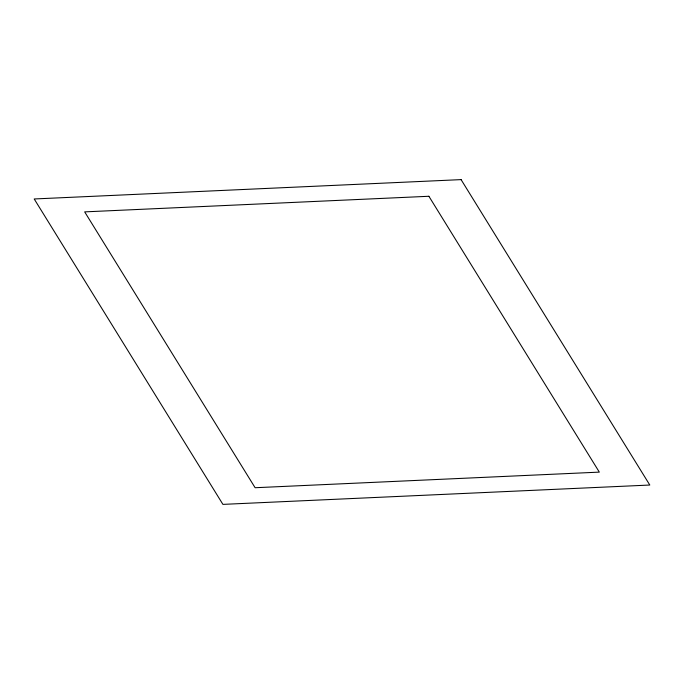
<?xml version="1.0" encoding="UTF-8"?>
<svg xmlns="http://www.w3.org/2000/svg" width="684" height="684" viewBox="0 0 684 684"><rect width="100%" height="100%" fill="white"/><g stroke="black" fill="none" stroke-linecap="round" stroke-linejoin="round"><path stroke-width="1.03" d="M461.084 179.618L34.2 198.967L222.916 504.382L649.8 485.033L461.084 179.618M428.885 196.274L84.671 211.878L255.115 487.726L599.329 472.122L428.885 196.274"/></g></svg>
